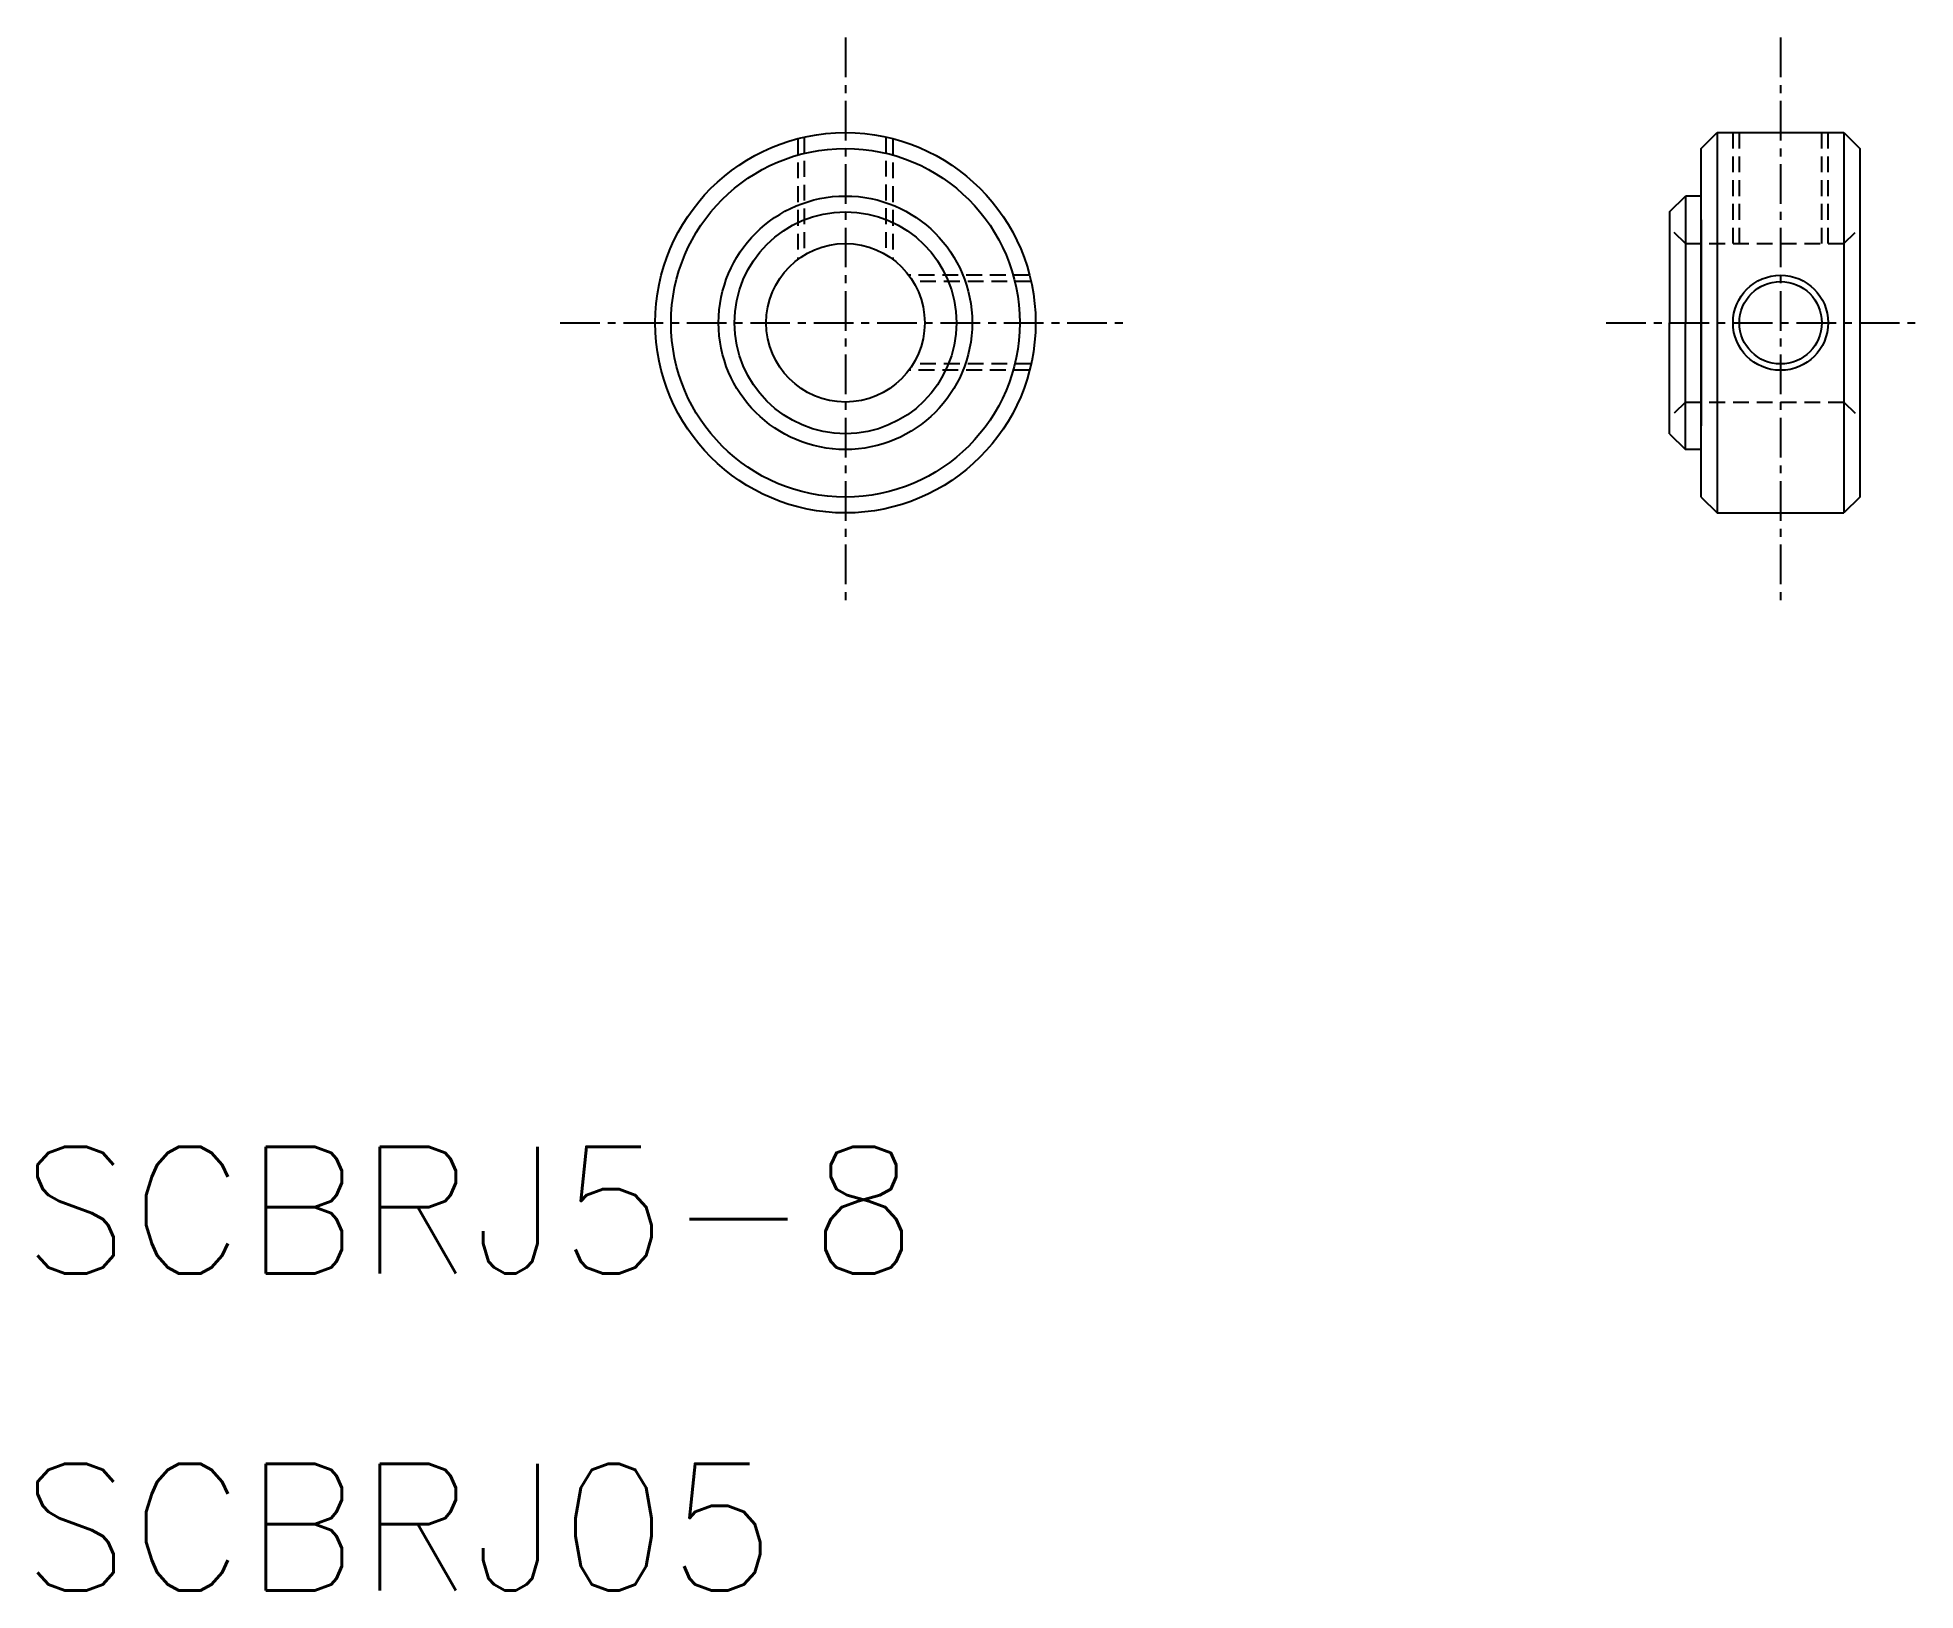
# Model space of a CAD drawing. Extents: x 10.5 to 69.8, y 10 to 59.
import ezdxf

# ---------------------------------------------------------------- set-up
doc = ezdxf.new("R2010")
doc.units = 0
doc.linetypes.add('CENTER', pattern=[2, 1.25, -0.25, 0.25, -0.25])
doc.linetypes.add('DASHED', pattern=[0.75, 0.5, -0.25])
doc.layers.get('0').update_dxf_attribs({"linetype": 'CONTINUOUS'})
doc.layers.add('CENTER', color=1, linetype='CENTER')
doc.styles.get("Standard").update_dxf_attribs({"font": 'txt.shx', "bigfont": 'bigfont.shx'})

msp = doc.modelspace()

# ---------------------------------------------------------------- linework, layer by layer
at = {"color": 3, "linetype": 'DASHED'}
for p, q in [((34.5, 55.809), (34.5, 52)), ((34.7, 55.857), (34.7, 52.135)), ((37.275, 55.863), (37.275, 52.15)), ((37.5, 55.809), (37.5, 52)), ((64, 52.5), (64, 56)), ((64.2, 52.5), (64.2, 56)), ((66.8, 52.5), (66.8, 56)), ((67, 52.5), (67, 56)), ((62.5, 52.5), (62, 53)), ((67.5, 52.5), (68, 53)), ((62.5, 52.5), (67.5, 52.5)), ((41.809, 51.5), (38, 51.5)), ((41.857, 51.3), (38.135, 51.3)), ((41.857, 48.7), (38.135, 48.7)), ((41.809, 48.5), (38, 48.5)), ((62.5, 47.5), (62, 47)), ((62.5, 47.5), (67.5, 47.5)), ((67.5, 47.5), (68, 47))]:
    msp.add_line(p, q, dxfattribs=at)
at = {"color": 7, "linetype": 'CONTINUOUS'}
for p, q in [((63, 55.5), (63.5, 56)), ((63.5, 56), (63.5, 44)), ((63.5, 56), (67.5, 56)), ((67.5, 56), (67.5, 44)), ((67.5, 56), (68, 55.5)), ((63, 44.5), (63, 55.5)), ((68, 55.5), (68, 44.5)), ((62, 53.5), (62.5, 54)), ((62.5, 54), (62.5, 50)), ((63, 54), (62.5, 54)), ((62, 53.5), (62, 50)), ((63, 53.25), (63, 46.75)), ((62, 46.5), (62, 50)), ((62.5, 46), (62.5, 50)), ((62, 46.5), (62.5, 46)), ((63, 46), (62.5, 46)), ((63, 44.5), (63.5, 44)), ((68, 44.5), (67.5, 44)), ((63.5, 44), (67.5, 44))]:
    msp.add_line(p, q, dxfattribs=at)
for centre, radius in [((36, 50), 6), ((36, 50), 5.5), ((36, 50), 4), ((36, 50), 3.5), ((36, 50), 2.5), ((65.5, 50), 1.3)]:
    msp.add_circle(centre, radius, dxfattribs=at)
at = {"color": 3, "linetype": 'CONTINUOUS'}
msp.add_circle((65.5, 50), 1.5, dxfattribs=at)
at = {"layer": 'CENTER', "color": 1, "linetype": 'CENTER'}
for p, q in [((36, 59), (36, 41)), ((65.5, 59), (65.5, 41)), ((27, 50), (45, 50)), ((60, 50), (69.755, 50))]:
    msp.add_line(p, q, dxfattribs=at)

# ---------------------------------------------------------------- texts
at = {"color": 7, "linetype": 'CONTINUOUS'}
for s, p in [('SCBRJ5-8', (10, 20)), ('SCBRJ05', (10, 10))]:
    msp.add_text(s, height=4, dxfattribs=at).set_placement(p)

doc.saveas('drawing.dxf')
